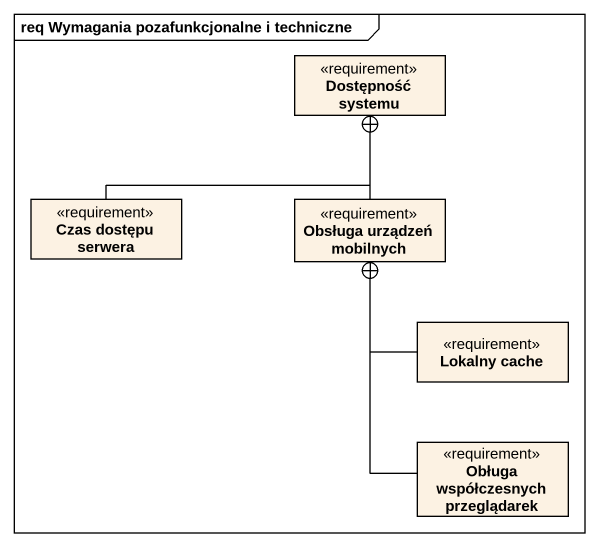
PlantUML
@startuml
mainframe req Wymagania pozafunkcjonalne i techniczne
hide circle
hide empty members
class "Dostępność systemu" as Dostępność_systemu <<requirement>>
class "Czas dostępu serwera" as Czas_dostępu_serwera <<requirement>>
class "Obsługa urządzeń mobilnych" as Obsługa_urządzeń_mobilnych <<requirement>>
class "Lokalny cache" as Lokalny_cache <<requirement>>
class "Obługa współczesnych przeglądarek" as Obługa_współczesnych <<requirement>>
Czas_dostępu_serwera -right-+ Dostępność_systemu
Obsługa_urządzeń_mobilnych -up-+ Dostępność_systemu
Lokalny_cache -up-+ Obsługa_urządzeń_mobilnych
Obługa_współczesnych -up-+ Obsługa_urządzeń_mobilnych
@enduml
